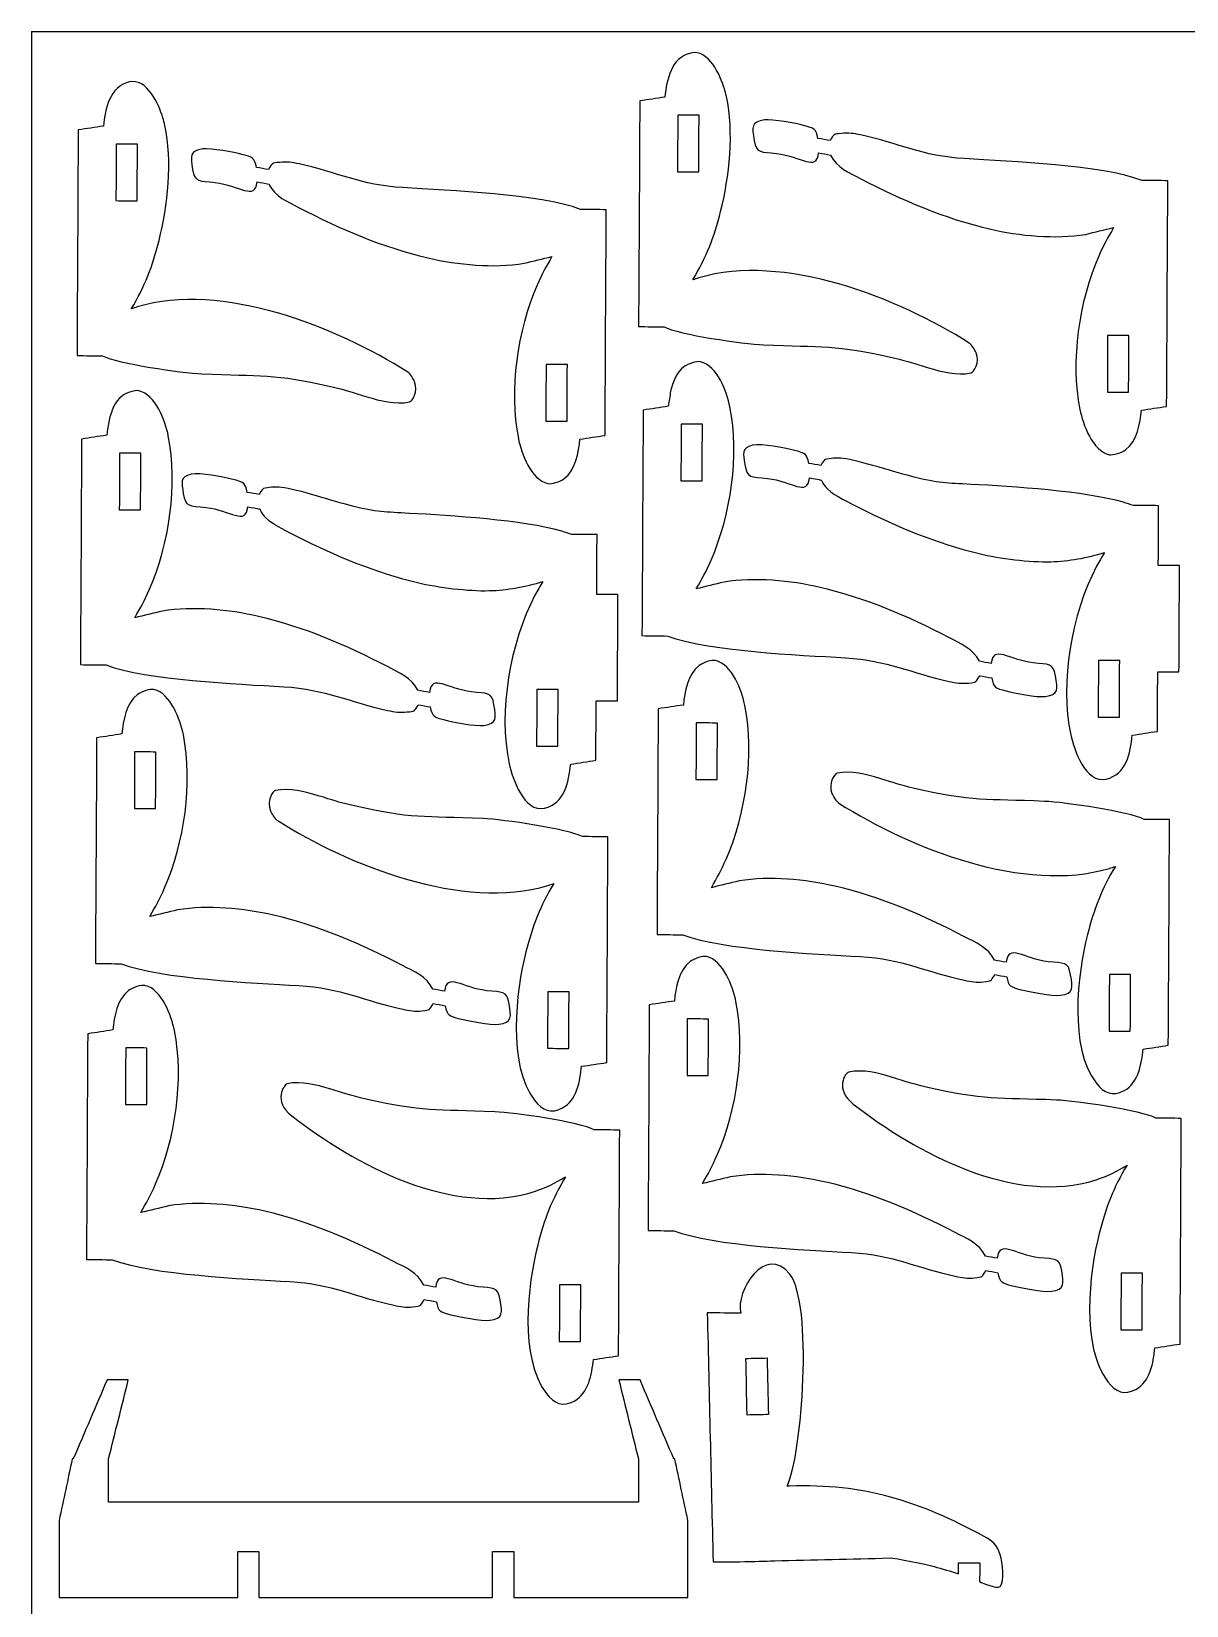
# Model space of a CAD drawing. Extents: x 55 to 635, y 52 to 433.
# Drawn here: x 55.1 to 193.8, y 244 to 433.1 of the extents above; entities that cross this region are included whole.
import ezdxf

# ---------------------------------------------------------------- set-up
doc = ezdxf.new("R2010")
doc.units = 0
doc.layers.get('0').update_dxf_attribs({"linetype": 'CONTINUOUS'})

msp = doc.modelspace()

# ---------------------------------------------------------------- linework, layer by layer
at = {"color": 175}
for q in [(635.090681, 433.060826), (55.090681, 53.060826), (635.090681, 433.060826)]:
    msp.add_line((55.090681, 433.060826), q, dxfattribs=at)
at = {"color": 3}
for points in [[(134.251781, 430.476026), (131.840481, 429.881426), (131.381681, 427.276926), (131.141981, 425.175426)], [(138.286781, 426.189526), (137.802381, 427.791026), (136.364381, 430.997026), (134.251781, 430.476026)], [(70.862381, 422.709626), (70.377981, 424.311126), (68.939981, 427.517226), (66.827381, 426.996126)], [(66.827381, 426.996126), (64.415981, 426.401526), (63.957281, 423.797026), (63.717581, 421.695526)], [(138.528881, 425.243926), (138.448181, 425.559126), (138.367481, 425.874326), (138.286781, 426.189526)], [(128.126181, 424.720526), (128.077981, 415.686926), (128.029681, 406.653526), (127.981381, 397.619926)], [(131.141981, 425.175426), (130.136681, 425.023726), (129.131481, 424.872126), (128.126181, 424.720526)], [(137.832181, 411.426526), (138.881181, 415.576426), (139.466781, 421.037426), (138.528881, 425.243926)], [(63.717581, 421.695526), (62.712281, 421.543926), (61.707081, 421.392226), (60.701781, 421.240626)], [(70.407781, 407.946726), (71.456781, 412.096626), (72.042381, 417.557626), (71.104481, 421.764126)], [(71.104481, 421.764126), (71.023781, 422.079326), (70.943081, 422.394426), (70.862381, 422.709626)], [(143.098581, 422.437926), (141.453081, 422.212126), (141.605281, 421.572326), (141.866681, 419.978626)], [(147.786281, 421.771926), (146.887881, 422.002326), (144.078981, 422.572426), (143.098581, 422.437926)], [(149.521281, 420.215426), (149.296781, 421.383426), (149.119881, 421.430026), (147.786281, 421.771926)], [(60.701781, 421.240626), (60.653581, 412.207126), (60.605281, 403.173626), (60.556981, 394.140126)], [(141.866681, 419.978626), (142.132981, 418.355226), (142.684681, 418.631726), (144.559281, 418.406526)], [(150.968181, 419.952526), (150.485881, 420.040226), (150.003581, 420.127826), (149.521281, 420.215426)], [(152.327881, 420.823126), (151.291481, 420.710226), (151.522081, 420.803126), (150.968181, 419.952526)], [(154.637081, 420.635326), (153.850781, 420.804926), (153.145981, 420.912426), (152.327881, 420.823126)], [(167.107681, 417.790226), (162.007781, 418.091126), (159.236781, 419.643226), (154.637081, 420.635326)], [(75.674181, 418.958026), (74.028681, 418.732326), (74.180881, 418.092426), (74.442281, 416.498726)], [(80.361881, 418.292126), (79.463481, 418.522426), (76.654581, 419.092526), (75.674181, 418.958026)], [(82.096881, 416.735626), (81.872381, 417.903526), (81.695481, 417.950226), (80.361881, 418.292126)], [(144.559281, 418.406526), (147.476381, 418.056126), (149.360681, 416.196826), (149.601081, 418.475026)], [(149.601081, 418.475026), (150.070981, 418.389626), (150.540881, 418.304126), (151.010881, 418.218626)], [(151.010881, 418.218626), (151.775481, 416.688726), (153.232081, 416.120126), (154.671081, 415.368626)], [(188.436181, 415.178026), (183.583281, 417.001626), (172.709081, 417.459726), (167.107681, 417.790226)], [(74.442281, 416.498726), (74.708581, 414.875426), (75.260281, 415.151826), (77.134881, 414.926726)], [(83.543781, 416.472726), (83.061481, 416.560326), (82.579181, 416.647926), (82.096881, 416.735626)], [(84.903381, 417.343326), (83.867081, 417.230326), (84.097681, 417.323226), (83.543781, 416.472726)], [(87.212581, 417.155526), (86.426381, 417.325126), (85.721581, 417.432626), (84.903381, 417.343326)], [(99.683281, 414.310326), (94.583381, 414.611226), (91.812381, 416.163426), (87.212581, 417.155526)], [(77.134881, 414.926726), (80.051981, 414.576226), (81.936281, 412.716926), (82.176681, 414.995126)], [(82.176681, 414.995126), (82.646581, 414.909726), (83.116481, 414.824226), (83.586481, 414.738826)], [(83.586481, 414.738826), (84.350981, 413.208826), (85.807681, 412.640226), (87.246681, 411.888726)], [(121.011781, 411.698126), (116.158881, 413.521726), (105.284681, 413.979826), (99.683281, 414.310326)], [(154.671081, 415.368626), (159.582581, 412.803826), (164.715881, 410.605026), (170.129281, 409.346726)], [(191.523681, 415.134326), (190.494581, 415.148926), (189.465381, 415.163526), (188.436181, 415.178026)], [(191.381181, 388.053726), (191.428681, 397.080626), (191.476281, 406.107526), (191.523681, 415.134326)], [(87.246681, 411.888726), (92.158181, 409.324026), (97.291481, 407.125226), (102.704881, 405.866826)], [(124.099281, 411.654526), (123.070081, 411.669026), (122.040981, 411.683626), (121.011781, 411.698126)], [(123.956781, 384.573926), (124.004281, 393.600826), (124.051881, 402.627626), (124.099281, 411.654526)], [(134.488581, 403.233626), (136.104881, 405.884026), (137.070481, 408.412826), (137.832181, 411.426526)], [(170.129281, 409.346726), (173.719681, 408.512226), (178.003281, 408.098726), (181.661481, 408.698426)], [(181.661481, 408.698426), (182.774481, 408.970826), (183.887481, 409.243126), (185.000481, 409.515526)], [(185.000481, 409.515526), (184.276181, 408.213626), (183.859481, 407.544026), (183.221581, 406.072526)], [(67.064181, 399.753826), (68.680481, 402.404226), (69.646081, 404.933026), (70.407781, 407.946726)], [(167.685481, 395.629826), (159.111881, 401.085726), (145.371381, 406.515126), (135.208181, 403.465826)], [(102.704881, 405.866826), (106.295281, 405.032326), (110.578881, 404.618826), (114.237081, 405.218626)], [(114.237081, 405.218626), (115.350081, 405.490926), (116.463081, 405.763226), (117.576081, 406.035626)], [(117.576081, 406.035626), (116.851781, 404.733726), (116.435081, 404.064126), (115.797181, 402.592626)], [(183.221581, 406.072526), (180.864981, 400.635826), (179.790081, 393.525326), (180.970281, 387.648426)], [(100.261081, 392.150026), (91.687481, 397.605826), (77.946981, 403.035326), (67.783781, 399.985926)], [(135.208181, 403.465826), (134.968381, 403.388426), (134.728481, 403.311026), (134.488581, 403.233626)], [(115.797181, 402.592626), (113.440581, 397.155926), (112.365681, 390.045426), (113.545881, 384.168526)], [(67.783781, 399.985926), (67.543881, 399.908626), (67.304081, 399.831126), (67.064181, 399.753826)], [(127.981381, 397.619926), (128.999381, 397.607526), (130.017381, 397.595226), (131.035281, 397.582826)], [(131.035281, 397.582826), (132.758081, 396.678826), (140.583081, 395.519626), (142.976281, 395.420326)], [(142.976281, 395.420326), (150.036681, 395.127226), (151.585181, 395.488726), (158.604681, 393.863026)], [(168.512181, 394.472226), (168.379481, 394.800526), (167.989881, 395.436126), (167.685481, 395.629826)], [(60.556981, 394.140126), (61.574981, 394.127726), (62.592981, 394.115326), (63.610881, 394.102926)], [(63.610881, 394.102926), (65.333681, 393.199026), (73.158681, 392.039726), (75.551881, 391.940426)], [(135.410081, 393.399426), (134.962681, 393.504326), (133.899981, 393.142526), (133.432981, 392.795226)], [(138.941981, 387.988826), (138.585381, 389.763426), (137.445781, 392.922626), (135.410081, 393.399426)], [(158.604681, 393.863026), (160.562981, 393.409526), (160.910781, 393.231726), (162.774981, 392.672726)], [(167.900381, 392.056126), (168.248181, 392.126426), (168.982881, 393.307726), (168.512181, 394.472226)], [(75.551881, 391.940426), (82.612181, 391.647326), (84.160781, 392.008826), (91.180281, 390.383226)], [(101.087781, 390.992326), (100.955081, 391.320726), (100.565381, 391.956326), (100.261081, 392.150026)], [(133.432981, 392.795226), (132.478081, 392.085326), (132.109281, 390.926026), (131.826781, 389.850526)], [(162.774981, 392.672726), (164.427081, 392.177326), (166.169781, 391.706526), (167.900381, 392.056126)], [(67.985681, 389.919626), (67.538281, 390.024426), (66.475581, 389.662626), (66.008581, 389.315426)], [(71.517581, 384.508926), (71.160981, 386.283526), (70.021381, 389.442726), (67.985681, 389.919626)], [(91.180281, 390.383226), (93.138581, 389.929726), (93.486381, 389.751826), (95.350581, 389.192826)], [(100.475981, 388.576226), (100.823781, 388.646526), (101.558481, 389.827826), (101.087781, 390.992326)], [(131.826781, 389.850526), (131.734281, 389.253026), (131.641781, 388.655626), (131.549181, 388.058126)], [(66.008581, 389.315426), (65.053681, 388.605426), (64.684881, 387.446226), (64.402381, 386.370626)], [(95.350581, 389.192826), (97.002681, 388.697526), (98.745381, 388.226626), (100.475981, 388.576226)], [(128.531081, 387.583226), (128.483581, 378.556426), (128.436081, 369.529526), (128.388581, 360.502726)], [(131.549181, 388.058126), (130.543181, 387.899826), (129.537081, 387.741626), (128.531081, 387.583226)], [(136.690681, 369.564626), (139.046781, 375.000226), (140.122581, 382.113026), (138.941981, 387.988826)], [(180.970281, 387.648426), (181.326481, 385.874826), (182.466981, 382.713526), (184.502181, 382.237626)], [(186.479281, 382.841926), (187.824981, 383.842426), (188.204281, 386.019526), (188.363081, 387.579026)], [(188.363081, 387.579026), (189.361581, 387.729526), (190.359981, 387.880226), (191.358481, 388.030726)], [(191.358481, 388.030726), (191.366081, 388.038426), (191.373681, 388.046026), (191.381181, 388.053726)], [(64.402381, 386.370626), (64.309881, 385.773226), (64.217381, 385.175726), (64.124781, 384.578326)], [(61.106681, 384.103426), (61.059181, 375.076526), (61.011581, 366.049726), (60.964181, 357.022826)], [(64.124781, 384.578326), (63.118781, 384.419926), (62.112681, 384.261726), (61.106681, 384.103426)], [(69.266281, 366.084726), (71.622381, 371.520426), (72.698181, 378.633126), (71.517581, 384.508926)], [(113.545881, 384.168526), (113.902081, 382.394926), (115.042581, 379.233726), (117.077781, 378.757726)], [(119.054881, 379.362026), (120.400581, 380.362626), (120.779881, 382.539626), (120.938681, 384.099126)], [(120.938681, 384.099126), (121.937181, 384.249726), (122.935581, 384.400326), (123.934081, 384.550926)], [(123.934081, 384.550926), (123.941681, 384.558626), (123.949281, 384.566226), (123.956781, 384.573926)], [(141.667881, 383.363026), (140.318681, 383.082926), (140.544681, 382.329026), (140.742681, 381.071926)], [(146.521381, 382.788826), (145.499381, 383.040526), (142.825981, 383.603626), (141.667881, 383.363026)], [(148.422281, 381.191426), (148.111381, 382.302926), (148.264281, 382.359526), (146.521381, 382.788826)], [(152.543881, 381.789126), (151.764381, 381.876026), (151.351481, 381.818826), (150.574081, 381.709326)], [(184.502181, 382.237626), (184.949881, 382.132926), (186.012281, 382.494726), (186.479281, 382.841926)], [(79.096981, 379.308926), (78.074981, 379.560726), (75.401581, 380.123726), (74.243481, 379.883226)], [(140.742681, 381.071926), (141.010481, 379.371026), (141.427181, 379.610926), (143.470081, 379.382226)], [(149.868481, 380.944826), (149.386381, 381.026926), (148.904381, 381.109126), (148.422281, 381.191426)], [(150.574081, 381.709326), (150.212481, 381.658426), (150.193981, 381.483326), (149.868481, 380.944826)], [(161.052281, 379.533426), (159.152681, 380.016326), (154.306381, 381.592626), (152.543881, 381.789126)], [(74.243481, 379.883226), (72.894181, 379.603126), (73.120281, 378.849126), (73.318281, 377.592126)], [(80.997881, 377.711626), (80.686981, 378.823126), (80.839881, 378.879726), (79.096981, 379.308926)], [(83.149681, 378.229426), (82.788081, 378.178526), (82.769581, 378.003426), (82.444081, 377.464926)], [(85.119381, 378.309326), (84.339981, 378.396126), (83.927081, 378.338926), (83.149681, 378.229426)], [(93.627881, 376.053526), (91.728181, 376.536526), (86.881981, 378.112726), (85.119381, 378.309326)], [(117.077781, 378.757726), (117.525481, 378.653126), (118.587881, 379.014826), (119.054881, 379.362026)], [(143.470081, 379.382226), (146.409981, 379.052826), (148.238381, 377.162626), (148.493881, 379.441926)], [(148.493881, 379.441926), (150.801881, 379.039826), (149.353981, 379.435326), (150.662981, 378.120426)], [(150.662981, 378.120426), (151.438681, 377.341226), (153.465781, 376.391526), (154.424681, 375.900326)], [(167.900581, 378.668426), (165.115181, 378.817426), (163.819181, 378.830026), (161.052281, 379.533426)], [(186.193781, 376.529226), (181.628781, 377.847926), (172.792781, 378.406726), (167.900581, 378.668426)], [(73.318281, 377.592126), (73.586081, 375.891226), (74.002781, 376.131126), (76.045681, 375.902326)], [(82.444081, 377.464926), (81.961981, 377.547026), (81.479981, 377.629326), (80.997881, 377.711626)], [(187.403581, 376.127526), (187.000281, 376.261526), (186.596981, 376.395326), (186.193781, 376.529226)], [(76.045681, 375.902326), (78.985581, 375.573026), (80.813981, 373.682826), (81.069481, 375.962126)], [(81.069481, 375.962126), (83.377481, 375.559926), (81.929581, 375.955426), (83.238581, 374.640626)], [(83.238581, 374.640626), (84.014281, 373.861326), (86.041381, 372.911626), (87.000281, 372.420526)], [(100.476181, 375.188526), (97.690781, 375.337526), (96.394781, 375.350126), (93.627881, 376.053526)], [(118.769381, 373.049426), (114.204381, 374.368126), (105.368381, 374.926826), (100.476181, 375.188526)], [(154.424681, 375.900326), (159.128181, 373.491126), (163.710781, 371.617426), (168.863381, 370.362726)], [(190.417481, 376.111626), (189.412881, 376.117026), (188.408181, 376.122226), (187.403581, 376.127526)], [(190.379781, 368.948026), (190.392381, 371.335926), (190.404881, 373.723726), (190.417481, 376.111626)], [(87.000281, 372.420526), (91.703781, 370.011326), (96.286381, 368.137526), (101.438981, 366.882926)], [(119.979181, 372.647726), (119.575881, 372.781626), (119.172581, 372.915426), (118.769381, 373.049426)], [(122.993081, 372.631826), (121.988481, 372.637126), (120.983781, 372.642326), (119.979181, 372.647726)], [(122.955381, 365.468126), (122.967981, 367.856026), (122.980481, 370.243926), (122.993081, 372.631826)], [(134.911781, 366.121626), (135.636081, 367.423526), (136.052781, 368.093226), (136.690681, 369.564626)], [(168.863381, 370.362726), (171.333181, 369.761326), (174.945381, 369.316326), (177.481081, 369.387226)], [(177.481081, 369.387226), (179.617481, 369.446826), (181.868681, 369.830726), (183.901281, 370.495126)], [(182.962181, 368.834126), (179.994181, 363.129126), (178.521281, 354.914926), (179.869281, 348.600726)], [(183.901281, 370.495126), (183.588281, 369.941526), (183.275181, 369.387826), (182.962181, 368.834126)], [(190.398781, 368.936226), (190.392481, 368.940126), (190.386181, 368.944026), (190.379781, 368.948026)], [(192.926181, 368.922926), (192.083681, 368.927326), (191.241281, 368.931726), (190.398781, 368.936226)], [(192.862481, 356.173126), (192.883781, 360.423126), (192.904881, 364.672926), (192.926181, 368.922926)], [(101.438981, 366.882926), (103.908781, 366.281526), (107.520981, 365.836526), (110.056681, 365.907326)], [(110.056681, 365.907326), (112.193081, 365.967026), (114.444281, 366.350926), (116.476881, 367.015326)], [(116.476881, 367.015326), (116.163881, 366.461626), (115.850781, 365.907926), (115.537781, 365.354226)], [(138.250781, 366.938626), (137.137781, 366.666226), (136.024781, 366.393926), (134.911781, 366.121626)], [(149.782981, 366.290326), (146.192381, 367.124926), (141.909281, 367.538526), (138.250781, 366.938626)], [(67.487381, 362.641726), (68.211681, 363.943626), (68.628381, 364.613426), (69.266281, 366.084726)], [(115.537781, 365.354226), (112.569781, 359.649226), (111.096881, 351.435026), (112.444881, 345.120826)], [(122.974381, 365.456326), (122.968081, 365.460326), (122.961781, 365.464226), (122.955381, 365.468126)], [(125.501781, 365.443026), (124.659281, 365.447426), (123.816881, 365.451926), (122.974381, 365.456326)], [(125.438081, 352.693226), (125.459281, 356.943226), (125.480481, 361.193126), (125.501781, 365.443026)], [(165.241181, 360.268426), (160.329581, 362.833026), (155.196481, 365.032026), (149.782981, 366.290326)], [(70.826381, 363.458726), (69.713381, 363.186426), (68.600381, 362.914126), (67.487381, 362.641726)], [(82.358581, 362.810526), (78.767981, 363.645126), (74.484781, 364.058626), (70.826381, 363.458726)], [(97.816781, 356.788626), (92.905081, 359.353226), (87.772081, 361.552126), (82.358581, 362.810526)], [(128.388581, 360.502726), (129.417781, 360.488226), (130.446881, 360.473626), (131.476081, 360.459026)], [(131.476081, 360.459026), (136.331081, 358.635326), (147.201681, 358.177526), (152.804581, 357.846926)], [(168.901381, 357.418426), (168.138981, 358.947526), (166.678281, 359.518026), (165.241181, 360.268426)], [(175.352981, 357.230526), (172.435981, 357.581126), (170.551281, 359.440226), (170.311181, 357.162126)], [(137.215281, 357.514226), (136.767581, 357.618926), (135.705281, 357.257226), (135.238181, 356.909926)], [(140.747181, 352.103426), (140.390781, 353.877426), (139.250581, 357.038326), (137.215281, 357.514226)], [(152.804581, 357.846926), (157.903781, 357.546026), (160.674081, 355.994626), (165.275281, 355.001826)], [(170.311181, 357.162126), (169.841281, 357.247526), (169.371381, 357.333026), (168.901381, 357.418426)], [(178.045581, 355.658526), (177.779181, 357.282126), (177.227581, 357.005226), (175.352981, 357.230526)], [(60.964181, 357.022826), (61.993381, 357.008326), (63.022481, 356.993726), (64.051681, 356.979226)], [(64.051681, 356.979226), (68.906681, 355.155526), (79.777281, 354.697626), (85.380181, 354.367026)], [(101.476981, 353.938526), (100.714581, 355.467626), (99.253881, 356.038226), (97.816781, 356.788626)], [(107.928581, 353.750626), (105.011581, 354.101326), (103.126881, 355.960326), (102.886781, 353.682226)], [(135.238181, 356.909926), (133.892481, 355.909426), (133.513181, 353.732326), (133.354381, 352.172826)], [(167.584481, 354.813926), (168.620881, 354.926926), (168.390181, 354.834026), (168.944081, 355.684626)], [(168.944081, 355.684626), (169.426381, 355.597026), (169.908681, 355.509226), (170.390981, 355.421626)], [(170.390981, 355.421626), (170.615481, 354.253926), (170.792281, 354.207126), (172.125981, 353.865126)], [(176.813681, 353.199226), (178.459181, 353.424926), (178.306981, 354.064926), (178.045581, 355.658526)], [(190.274581, 349.011326), (190.287181, 351.397026), (190.299881, 353.782726), (190.312481, 356.168526)], [(190.312481, 356.168526), (191.162481, 356.170126), (192.012481, 356.171626), (192.862481, 356.173126)], [(69.790881, 354.034426), (69.343181, 354.139026), (68.280781, 353.777326), (67.813781, 353.430026)], [(73.322781, 348.623626), (72.966381, 350.397526), (71.826181, 353.558426), (69.790881, 354.034426)], [(85.380181, 354.367026), (90.479381, 354.066126), (93.249681, 352.514726), (97.850881, 351.521926)], [(102.886781, 353.682226), (102.416881, 353.767626), (101.946981, 353.853126), (101.476981, 353.938526)], [(110.621181, 352.178626), (110.354781, 353.802326), (109.803181, 353.525426), (107.928581, 353.750626)], [(165.275281, 355.001826), (166.061381, 354.832226), (166.766481, 354.724726), (167.584481, 354.813926)], [(172.125981, 353.865126), (173.023981, 353.634826), (175.833681, 353.064726), (176.813681, 353.199226)], [(67.813781, 353.430026), (66.468081, 352.429526), (66.088781, 350.252526), (65.929981, 348.693026)], [(100.160081, 351.334026), (101.196481, 351.447026), (100.965781, 351.354226), (101.519681, 352.204726)], [(101.519681, 352.204726), (102.001981, 352.117126), (102.484281, 352.029426), (102.966581, 351.941726)], [(102.966581, 351.941726), (103.191081, 350.774026), (103.367881, 350.727226), (104.701581, 350.385226)], [(109.389281, 349.719326), (111.034781, 349.945026), (110.882581, 350.585126), (110.621181, 352.178626)], [(122.850181, 345.531426), (122.862781, 347.917126), (122.875481, 350.302926), (122.888081, 352.688626)], [(122.888081, 352.688626), (123.738081, 352.690226), (124.588081, 352.691726), (125.438081, 352.693226)], [(130.336281, 351.698026), (130.288781, 342.671226), (130.241281, 333.644326), (130.193781, 324.617526)], [(130.358981, 351.721026), (130.351381, 351.713326), (130.343781, 351.705726), (130.336281, 351.698026)], [(133.354381, 352.172826), (132.355881, 352.022226), (131.357481, 351.871626), (130.358981, 351.721026)], [(138.495881, 333.679326), (140.851981, 339.114826), (141.927881, 346.227826), (140.747181, 352.103426)], [(97.850881, 351.521926), (98.636981, 351.352326), (99.342081, 351.244826), (100.160081, 351.334026)], [(104.701581, 350.385226), (105.599581, 350.155026), (108.409181, 349.584926), (109.389281, 349.719326)], [(62.911881, 348.218126), (62.864381, 339.191326), (62.816881, 330.164526), (62.769381, 321.137626)], [(62.934581, 348.241126), (62.926981, 348.233426), (62.919381, 348.225826), (62.911881, 348.218126)], [(65.929981, 348.693026), (64.931481, 348.542326), (63.933081, 348.391826), (62.934581, 348.241126)], [(71.071481, 330.199426), (73.427581, 335.635026), (74.503481, 342.747926), (73.322781, 348.623626)], [(179.869281, 348.600726), (180.252081, 346.807626), (181.658581, 342.713426), (184.121381, 343.272626)], [(184.121381, 343.272626), (186.532781, 343.820226), (187.026081, 346.403626), (187.256081, 348.549026)], [(187.256081, 348.549026), (188.262281, 348.703126), (189.268381, 348.857226), (190.274581, 349.011326)], [(112.444881, 345.120826), (112.827681, 343.327826), (114.234181, 339.233526), (116.696981, 339.792826)], [(116.696981, 339.792826), (119.108381, 340.340326), (119.601681, 342.923726), (119.831681, 345.069126)], [(119.831681, 345.069126), (120.837881, 345.223226), (121.843981, 345.377426), (122.850181, 345.531426)], [(156.935281, 343.351226), (155.283181, 343.846626), (153.540481, 344.317426), (151.809881, 343.967826)], [(89.510881, 341.282526), (87.858781, 341.777826), (86.116081, 342.248726), (84.385481, 341.899126)], [(151.809881, 343.967826), (151.462381, 343.897626), (150.727381, 342.716426), (151.198081, 341.551726)], [(161.105681, 342.160926), (159.147181, 342.614526), (158.799681, 342.792226), (156.935281, 343.351226)], [(176.733981, 340.603726), (169.673181, 340.896826), (168.125881, 340.535026), (161.105681, 342.160926)], [(84.385481, 341.899126), (84.037981, 341.828926), (83.302981, 340.647726), (83.773681, 339.483026)], [(93.681281, 340.092126), (91.722781, 340.545726), (91.375281, 340.723426), (89.510881, 341.282526)], [(151.198081, 341.551726), (151.330781, 341.223626), (151.720581, 340.587626), (152.024881, 340.394126)], [(152.024881, 340.394126), (160.602381, 334.938526), (174.336181, 329.508026), (184.502181, 332.558126)], [(188.674981, 338.441126), (186.947781, 339.346126), (179.127281, 340.504326), (176.733981, 340.603726)], [(83.773681, 339.483026), (83.906281, 339.154826), (84.296181, 338.518926), (84.600481, 338.325326)], [(109.309581, 338.534926), (102.248781, 338.828126), (100.701481, 338.466326), (93.681281, 340.092126)], [(121.250581, 336.372326), (119.523381, 337.277326), (111.702881, 338.435526), (109.309581, 338.534926)], [(191.728981, 338.403926), (190.710881, 338.416326), (189.692981, 338.428726), (188.674981, 338.441126)], [(191.584181, 311.303526), (191.632381, 320.336926), (191.680681, 329.370526), (191.728981, 338.403926)], [(84.600481, 338.325326), (93.177981, 332.869726), (106.911781, 327.439226), (117.077781, 330.489426)], [(124.304581, 336.335126), (123.286481, 336.347626), (122.268581, 336.359926), (121.250581, 336.372326)], [(124.159781, 309.234726), (124.207981, 318.268126), (124.256281, 327.301726), (124.304581, 336.335126)], [(136.716981, 330.236326), (137.441281, 331.538226), (137.857981, 332.207826), (138.495881, 333.679326)], [(185.221781, 332.790326), (183.605581, 330.140526), (182.639681, 327.610426), (181.878081, 324.597426)], [(184.502181, 332.558126), (184.742081, 332.635526), (184.981881, 332.712926), (185.221781, 332.790326)], [(140.055981, 331.053426), (138.942981, 330.781026), (137.829981, 330.508726), (136.716981, 330.236326)], [(151.588181, 330.405026), (147.995481, 331.239426), (143.716281, 331.653526), (140.055981, 331.053426)], [(69.292581, 326.756526), (70.016881, 328.058426), (70.433581, 328.728026), (71.071481, 330.199426)], [(117.797381, 330.721526), (116.181181, 328.071726), (115.215281, 325.541726), (114.453681, 322.528626)], [(117.077781, 330.489426), (117.317581, 330.566726), (117.557481, 330.644226), (117.797381, 330.721526)], [(167.046381, 324.383226), (162.135181, 326.947826), (157.001681, 329.147726), (151.588181, 330.405026)], [(72.631581, 327.573526), (71.518581, 327.301126), (70.405581, 327.028826), (69.292581, 326.756526)], [(84.163781, 326.925226), (80.571081, 327.759626), (76.291881, 328.173726), (72.631581, 327.573526)], [(99.621981, 320.903326), (94.710781, 323.467926), (89.577281, 325.667926), (84.163781, 326.925226)], [(130.193781, 324.617526), (131.222981, 324.603026), (132.252181, 324.588326), (133.281281, 324.573826)], [(133.281281, 324.573826), (138.143181, 322.749726), (149.002081, 322.292626), (154.609781, 321.961726)], [(170.706681, 321.533226), (169.942081, 323.063126), (168.485381, 323.631726), (167.046381, 324.383226)], [(177.158181, 321.345326), (174.241081, 321.695626), (172.356781, 323.555026), (172.116381, 321.276826)], [(181.878081, 324.597426), (180.677981, 319.849726), (179.624081, 311.022126), (182.917581, 306.781126)], [(114.453681, 322.528626), (113.253581, 317.780926), (112.199681, 308.953326), (115.493181, 304.712426)], [(134.166281, 321.362126), (132.823981, 320.363926), (132.438081, 318.182126), (132.282581, 316.625026)], [(136.143381, 321.966426), (135.696181, 322.071126), (134.633381, 321.709426), (134.166281, 321.362126)], [(139.675281, 316.555626), (139.319681, 318.329026), (138.178581, 321.490226), (136.143381, 321.966426)], [(154.609781, 321.961726), (159.709681, 321.660726), (162.480681, 320.108626), (167.080481, 319.116526)], [(172.116381, 321.276826), (171.646481, 321.362326), (171.176581, 321.447826), (170.706681, 321.533226)], [(179.850781, 319.773226), (179.584481, 321.396626), (179.032981, 321.120126), (177.158181, 321.345326)], [(62.769381, 321.137626), (63.798581, 321.123126), (64.827681, 321.108526), (65.856881, 321.094026)], [(65.856881, 321.094026), (70.718781, 319.269926), (81.577681, 318.812726), (87.185381, 318.481826)], [(103.282181, 318.053326), (102.517681, 319.583326), (101.060981, 320.151926), (99.621981, 320.903326)], [(109.733781, 317.865426), (106.816681, 318.215826), (104.932381, 320.075126), (104.691981, 317.797026)], [(169.389681, 318.928726), (170.426181, 319.041726), (170.195281, 318.948526), (170.749281, 319.799326)], [(170.749281, 319.799326), (171.231581, 319.711726), (171.713881, 319.624026), (172.196181, 319.536426)], [(172.196181, 319.536426), (172.420581, 318.368226), (172.598181, 318.321726), (173.931181, 317.979926)], [(178.618881, 317.313926), (180.264381, 317.539726), (180.112181, 318.179526), (179.850781, 319.773226)], [(66.741881, 317.882226), (65.399581, 316.884126), (65.013681, 314.702326), (64.858181, 313.145126)], [(68.718981, 318.486526), (68.271781, 318.591226), (67.208981, 318.229626), (66.741881, 317.882226)], [(72.250881, 313.075826), (71.895281, 314.849126), (70.754181, 318.010426), (68.718981, 318.486526)], [(87.185381, 318.481826), (92.285281, 318.180926), (95.056281, 316.628726), (99.656081, 315.636626)], [(104.691981, 317.797026), (104.222081, 317.882426), (103.752181, 317.967926), (103.282181, 318.053326)], [(112.426381, 316.293426), (112.160081, 317.916726), (111.608581, 317.640226), (109.733781, 317.865426)], [(167.080481, 319.116526), (167.866881, 318.946926), (168.571281, 318.839426), (169.389681, 318.928726)], [(173.931181, 317.979926), (174.829581, 317.749526), (177.638481, 317.179426), (178.618881, 317.313926)], [(101.965281, 315.448826), (103.001781, 315.561926), (102.770881, 315.468626), (103.324881, 316.319426)], [(103.324881, 316.319426), (103.807181, 316.231826), (104.289481, 316.144226), (104.771781, 316.056526)], [(104.771781, 316.056526), (104.996181, 314.888326), (105.173781, 314.841826), (106.506781, 314.500026)], [(111.194481, 313.834126), (112.839981, 314.059826), (112.687781, 314.699626), (112.426381, 316.293426)], [(129.264481, 316.150226), (129.216981, 307.123326), (129.169381, 298.096426), (129.121981, 289.069726)], [(129.287181, 316.173226), (129.279581, 316.165526), (129.271981, 316.157926), (129.264481, 316.150226)], [(132.282581, 316.625026), (131.284081, 316.474426), (130.285681, 316.323826), (129.287181, 316.173226)], [(137.423981, 298.131426), (139.781881, 303.571326), (140.854481, 310.674726), (139.675281, 316.555626)], [(99.656081, 315.636626), (100.442481, 315.467026), (101.146881, 315.359526), (101.965281, 315.448826)], [(106.506781, 314.500026), (107.405181, 314.269726), (110.214081, 313.699626), (111.194481, 313.834126)], [(61.840081, 312.670326), (61.792581, 303.643426), (61.744981, 294.616626), (61.697581, 285.589826)], [(61.862681, 312.693326), (61.855181, 312.685626), (61.847581, 312.678026), (61.840081, 312.670326)], [(64.858181, 313.145126), (63.859681, 312.994526), (62.861281, 312.844026), (61.862681, 312.693326)], [(69.999581, 294.651526), (72.357481, 300.091526), (73.430081, 307.194926), (72.250881, 313.075826)], [(186.271081, 305.860226), (188.024881, 306.804226), (188.368081, 309.092726), (188.568381, 310.848626)], [(188.568381, 310.848626), (189.573681, 311.000226), (190.578881, 311.151826), (191.584181, 311.303526)], [(118.846681, 303.791426), (120.600481, 304.735426), (120.943681, 307.023926), (121.143981, 308.779826)], [(121.143981, 308.779826), (122.149281, 308.931426), (123.154481, 309.083126), (124.159781, 309.234726)], [(158.347181, 307.477126), (156.694981, 307.972626), (154.952581, 308.443126), (153.221781, 308.093726)], [(85.797381, 306.687826), (85.352981, 306.598026), (84.078681, 304.599126), (86.331981, 302.843326)], [(90.922781, 306.071226), (89.270581, 306.566626), (87.528181, 307.037226), (85.797381, 306.687826)], [(153.221781, 308.093726), (152.777381, 308.004026), (151.503081, 306.005126), (153.756381, 304.249326)], [(162.517581, 306.286826), (160.559081, 306.740426), (160.211581, 306.918126), (158.347181, 307.477126)], [(178.145881, 304.729626), (171.086181, 305.022426), (169.536181, 304.661326), (162.517581, 306.286826)], [(182.917581, 306.781126), (183.868581, 305.556526), (184.871881, 305.107126), (186.271081, 305.860226)], [(95.093181, 304.880826), (93.134681, 305.334426), (92.787181, 305.512126), (90.922781, 306.071226)], [(110.721481, 303.323626), (103.661781, 303.616526), (102.111681, 303.255426), (95.093181, 304.880826)], [(115.493181, 304.712426), (116.444181, 303.487726), (117.447481, 303.038326), (118.846681, 303.791426)], [(190.086881, 302.567026), (188.359981, 303.471826), (180.538881, 304.630326), (178.145881, 304.729626)], [(86.331981, 302.843326), (93.852981, 296.983226), (105.669581, 290.576926), (115.488281, 293.750926)], [(122.662481, 301.161026), (120.935581, 302.065826), (113.114481, 303.224326), (110.721481, 303.323626)], [(153.756381, 304.249326), (161.277381, 298.389226), (173.093981, 291.982826), (182.912681, 295.156926)], [(193.140881, 302.529826), (192.122781, 302.542226), (191.104881, 302.554626), (190.086881, 302.567026)], [(192.996081, 275.429426), (193.044281, 284.462826), (193.092581, 293.496426), (193.140881, 302.529826)], [(125.716481, 301.123826), (124.698381, 301.136326), (123.680481, 301.148626), (122.662481, 301.161026)], [(125.571681, 274.023426), (125.619881, 283.056926), (125.668181, 292.090426), (125.716481, 301.123826)], [(135.645181, 294.688426), (136.368681, 295.988326), (136.787781, 296.663626), (137.423981, 298.131426)], [(182.912681, 295.156926), (184.350081, 295.621526), (185.355081, 296.141326), (186.633681, 296.916226)], [(186.633681, 296.916226), (185.017481, 294.266426), (184.051581, 291.736326), (183.289981, 288.723326)], [(115.488281, 293.750926), (116.925681, 294.215626), (117.930681, 294.735326), (119.209281, 295.510226)], [(119.209281, 295.510226), (117.593081, 292.860426), (116.627181, 290.330426), (115.865581, 287.317326)], [(138.984081, 295.505526), (137.871181, 295.233126), (136.758081, 294.960826), (135.645181, 294.688426)], [(150.516381, 294.857126), (146.923281, 295.691626), (142.644781, 296.105726), (138.984081, 295.505526)], [(68.220781, 291.208626), (68.944281, 292.508526), (69.363381, 293.183826), (69.999581, 294.651526)], [(165.974481, 288.835326), (161.063281, 291.399826), (155.929781, 293.599826), (150.516381, 294.857126)], [(71.559681, 292.025626), (70.446681, 291.753226), (69.333681, 291.481026), (68.220781, 291.208626)], [(83.091981, 291.377226), (79.498881, 292.211826), (75.220381, 292.625826), (71.559681, 292.025626)], [(98.550081, 285.355426), (93.638881, 287.920026), (88.505381, 290.120026), (83.091981, 291.377226)], [(129.121981, 289.069726), (130.151081, 289.055026), (131.180281, 289.040526), (132.209481, 289.025926)], [(132.209481, 289.025926), (137.075981, 287.201126), (147.926781, 286.745026), (153.537981, 286.413826)], [(146.133681, 283.837926), (143.229281, 287.476926), (139.553781, 281.829726), (140.247981, 279.119326)], [(169.634781, 285.985226), (168.868181, 287.516226), (167.415481, 288.082826), (165.974481, 288.835326)], [(176.086381, 285.797426), (173.169881, 286.147926), (171.280981, 288.006626), (171.044581, 285.728926)], [(183.289981, 288.723326), (182.089881, 283.975526), (181.035881, 275.148026), (184.329481, 270.907026)], [(61.697581, 285.589826), (62.726681, 285.575226), (63.755881, 285.560726), (64.785081, 285.546026)], [(64.785081, 285.546026), (69.651581, 283.721326), (80.502281, 283.265226), (86.113581, 282.933926)], [(115.865581, 287.317326), (114.665481, 282.569526), (113.611481, 273.742026), (116.905081, 269.501126)], [(153.537981, 286.413826), (158.638981, 286.112626), (161.408081, 284.560726), (166.008581, 283.568626)], [(171.044581, 285.728926), (170.574681, 285.814326), (170.104781, 285.899926), (169.634781, 285.985226)], [(178.778881, 284.225326), (178.512581, 285.849126), (177.960381, 285.572026), (176.086381, 285.797426)], [(102.210381, 282.505326), (101.443781, 284.036326), (99.991081, 284.602926), (98.550081, 285.355426)], [(108.661981, 282.317526), (105.745481, 282.668026), (103.856581, 284.526726), (103.620181, 282.249026)], [(145.811681, 258.348626), (147.670181, 262.209126), (148.930881, 280.333426), (146.133681, 283.837926)], [(166.008581, 283.568626), (166.795181, 283.398926), (167.499181, 283.291526), (168.317781, 283.380826)], [(168.317781, 283.380826), (169.354781, 283.493826), (169.123981, 283.401426), (169.677481, 284.251526)], [(169.677481, 284.251526), (170.159781, 284.163726), (170.642081, 284.076126), (171.124381, 283.988526)], [(171.124381, 283.988526), (171.348681, 282.820326), (171.526181, 282.773826), (172.859281, 282.432026)], [(177.547081, 281.765926), (179.192881, 281.991526), (179.040181, 282.632626), (178.778881, 284.225326)], [(86.113581, 282.933926), (91.214581, 282.632726), (93.983681, 281.080826), (98.584081, 280.088726)], [(103.620181, 282.249026), (103.150281, 282.334426), (102.680281, 282.420026), (102.210381, 282.505326)], [(111.354481, 280.745526), (111.088181, 282.369226), (110.535981, 282.092226), (108.661981, 282.317526)], [(172.859281, 282.432026), (173.751081, 282.203426), (176.573081, 281.632526), (177.547081, 281.765926)], [(98.584081, 280.088726), (99.370781, 279.919026), (100.074781, 279.811626), (100.893381, 279.900926)], [(100.893381, 279.900926), (101.930381, 280.014026), (101.699581, 279.921626), (102.253081, 280.771626)], [(102.253081, 280.771626), (102.735381, 280.683926), (103.217681, 280.596226), (103.699981, 280.508626)], [(103.699981, 280.508626), (103.924281, 279.340526), (104.101781, 279.293926), (105.434881, 278.952126)], [(110.122581, 278.286126), (111.768481, 278.511626), (111.615781, 279.152726), (111.354481, 280.745526)], [(105.434881, 278.952126), (106.326681, 278.723626), (109.148681, 278.152626), (110.122581, 278.286126)], [(140.247981, 279.119326), (138.908681, 279.142526), (137.569481, 279.165326), (136.230181, 279.188426)], [(136.230181, 279.188426), (136.230281, 279.181126), (136.230381, 279.173926), (136.230481, 279.166726)], [(136.230481, 279.166726), (136.461381, 269.201326), (136.692381, 259.235826), (136.923281, 249.270526)], [(187.682981, 269.986126), (189.436781, 270.930126), (189.779981, 273.218626), (189.980281, 274.974526)], [(189.980281, 274.974526), (190.985581, 275.126126), (191.990781, 275.277726), (192.996081, 275.429426)], [(120.258581, 268.580126), (122.012381, 269.524126), (122.355581, 271.812626), (122.555881, 273.568526)], [(122.555881, 273.568526), (123.561181, 273.720126), (124.566381, 273.871826), (125.571681, 274.023426)], [(64.157881, 271.115526), (62.806881, 267.956126), (61.455881, 264.796626), (60.104781, 261.637126)], [(66.707881, 271.115526), (65.857881, 271.115526), (65.007881, 271.115526), (64.157881, 271.115526)], [(64.354781, 261.637126), (65.139181, 264.796626), (65.923481, 267.956126), (66.707881, 271.115526)], [(128.153781, 271.115526), (127.303781, 271.115526), (126.453781, 271.115526), (125.603781, 271.115526)], [(125.603781, 271.115526), (126.388081, 267.956126), (127.172481, 264.796626), (127.956881, 261.637126)], [(132.206781, 261.637126), (130.855781, 264.796626), (129.504681, 267.956126), (128.153781, 271.115526)], [(184.329481, 270.907026), (185.280481, 269.682426), (186.283781, 269.233026), (187.682981, 269.986126)], [(116.905081, 269.501126), (117.856081, 268.276426), (118.859381, 267.827026), (120.258581, 268.580126)], [(59.990581, 261.637126), (59.460981, 259.175426), (58.931481, 256.713826), (58.401781, 254.252126)], [(60.104781, 261.637126), (60.066681, 261.637126), (60.028681, 261.637126), (59.990581, 261.637126)], [(64.354781, 256.443426), (64.354781, 258.174726), (64.354781, 259.905926), (64.354781, 261.637126)], [(127.956881, 261.637126), (127.956881, 259.905926), (127.956881, 258.174726), (127.956881, 256.443426)], [(132.316381, 261.637126), (132.279781, 261.637126), (132.243381, 261.637126), (132.206781, 261.637126)], [(133.909881, 254.252126), (133.378681, 256.713826), (132.847481, 259.175426), (132.316381, 261.637126)], [(146.084681, 258.358426), (145.993681, 258.355126), (145.902681, 258.352026), (145.811681, 258.348626)], [(169.482481, 252.307726), (161.667781, 256.553426), (155.088281, 258.689026), (146.084681, 258.358426)], [(127.956881, 256.443426), (106.756181, 256.443426), (85.555481, 256.443426), (64.354781, 256.443426)], [(58.401781, 254.252126), (58.401781, 251.164926), (58.401781, 248.077726), (58.401781, 244.990526)], [(133.909881, 244.990526), (133.909881, 248.077726), (133.909881, 251.164926), (133.909881, 254.252126)], [(171.402381, 250.108826), (170.966881, 251.410326), (170.473581, 251.769226), (169.482481, 252.307726)], [(79.849681, 244.990526), (79.849681, 246.824826), (79.849681, 248.659226), (79.849681, 250.493426)], [(79.849681, 250.493426), (80.699681, 250.493426), (81.549681, 250.493426), (82.399681, 250.493426)], [(82.399681, 250.493426), (82.399681, 248.659226), (82.399681, 246.824826), (82.399681, 244.990526)], [(110.449381, 244.990526), (110.449381, 246.824826), (110.449381, 248.659226), (110.449381, 250.493426)], [(110.449381, 250.493426), (111.299381, 250.493426), (112.149381, 250.493426), (112.999381, 250.493426)], [(112.999381, 250.493426), (112.999381, 248.659226), (112.999381, 246.824826), (112.999381, 244.990526)], [(144.312281, 249.395126), (148.913081, 249.507726), (153.513881, 249.620326), (158.114681, 249.732926)], [(158.114681, 249.732926), (158.809881, 249.748926), (162.555581, 248.951126), (163.468381, 248.717826)], [(171.379681, 246.305926), (171.993081, 246.866326), (171.696281, 249.230626), (171.402381, 250.108826)], [(136.923281, 249.270526), (138.060481, 249.201226), (143.516081, 249.376626), (144.312281, 249.395126)], [(163.468381, 248.717826), (164.444281, 248.427326), (165.420181, 248.136826), (166.396181, 247.846326)], [(166.396181, 247.846326), (166.396181, 248.286226), (166.396181, 248.726026), (166.396181, 249.165826)], [(166.396181, 249.165826), (167.246181, 249.165826), (168.096181, 249.165826), (168.946181, 249.165826)], [(168.946181, 249.165826), (168.939481, 248.408026), (168.932781, 247.650126), (168.926081, 246.892326)], [(168.926081, 246.892326), (169.304081, 246.741026), (171.011081, 245.969026), (171.379681, 246.305926)], [(58.401781, 244.990526), (65.551081, 244.990526), (72.700381, 244.990526), (79.849681, 244.990526)], [(82.399681, 244.990526), (91.749581, 244.990526), (101.099381, 244.990526), (110.449381, 244.990526)], [(112.999381, 244.990526), (119.969481, 244.990526), (126.939681, 244.990526), (133.909881, 244.990526)]]:
    msp.add_open_spline(points, degree=3, dxfattribs=at)
at = {"color": 7}
for points in [[(132.689881, 423.023426), (132.677981, 420.756826), (132.665981, 418.490226), (132.654081, 416.223626)], [(135.239881, 423.010026), (134.389881, 423.014526), (133.539881, 423.019026), (132.689881, 423.023426)], [(135.203981, 416.210126), (135.215981, 418.476726), (135.227881, 420.743426), (135.239881, 423.010026)], [(65.265481, 419.543626), (65.253481, 417.277026), (65.241581, 415.010326), (65.229681, 412.743726)], [(67.815481, 419.530126), (66.965481, 419.534626), (66.115381, 419.539126), (65.265481, 419.543626)], [(67.779581, 412.730226), (67.791581, 414.996826), (67.803481, 417.263526), (67.815481, 419.530126)], [(132.654081, 416.223626), (133.503981, 416.219126), (134.354081, 416.214626), (135.203981, 416.210126)], [(65.229681, 412.743726), (66.079581, 412.739226), (66.929681, 412.734726), (67.779581, 412.730226)], [(184.300981, 396.544226), (184.289081, 394.277626), (184.277181, 392.010926), (184.265181, 389.744326)], [(186.850981, 396.530826), (186.001081, 396.535326), (185.150981, 396.539726), (184.300981, 396.544226)], [(186.815181, 389.730926), (186.827081, 391.997526), (186.839081, 394.264226), (186.850981, 396.530826)], [(116.876581, 393.064326), (116.864681, 390.797726), (116.852781, 388.531026), (116.840781, 386.264426)], [(119.426581, 393.050926), (118.576581, 393.055426), (117.726581, 393.059826), (116.876581, 393.064326)], [(119.390781, 386.251126), (119.402681, 388.517726), (119.414681, 390.784326), (119.426581, 393.050926)], [(184.265181, 389.744326), (185.115181, 389.739726), (185.965181, 389.735426), (186.815181, 389.730926)], [(116.840781, 386.264426), (117.690781, 386.259926), (118.540781, 386.255526), (119.390781, 386.251126)], [(133.097081, 385.906126), (133.085181, 383.639526), (133.073181, 381.372926), (133.061281, 379.106326)], [(135.647081, 385.892726), (134.797081, 385.897226), (133.947081, 385.901626), (133.097081, 385.906126)], [(135.611281, 379.092926), (135.623181, 381.359526), (135.635081, 383.626126), (135.647081, 385.892726)], [(65.672681, 382.426226), (65.660781, 380.159626), (65.648781, 377.893126), (65.636881, 375.626526)], [(68.222681, 382.412926), (67.372681, 382.417426), (66.522681, 382.421826), (65.672681, 382.426226)], [(68.186881, 375.613026), (68.198781, 377.879626), (68.210681, 380.146326), (68.222681, 382.412926)], [(133.061281, 379.106326), (133.911281, 379.101826), (134.761281, 379.097326), (135.611281, 379.092926)], [(65.636881, 375.626526), (66.486881, 375.622026), (67.336881, 375.617526), (68.186881, 375.613026)], [(183.194781, 357.521526), (183.182881, 355.254926), (183.170981, 352.988326), (183.159081, 350.721626)], [(185.744781, 357.508126), (184.894781, 357.512526), (184.044781, 357.517026), (183.194781, 357.521526)], [(185.708981, 350.708226), (185.720881, 352.974726), (185.732881, 355.241526), (185.744781, 357.508126)], [(115.770381, 354.041626), (115.758481, 351.775026), (115.746581, 349.508426), (115.734681, 347.241726)], [(118.320381, 354.028226), (117.470381, 354.032626), (116.620381, 354.037126), (115.770381, 354.041626)], [(118.284581, 347.228426), (118.296481, 349.494926), (118.308481, 351.761626), (118.320381, 354.028226)], [(134.902281, 350.020926), (134.890381, 347.754326), (134.878381, 345.487626), (134.866481, 343.221026)], [(137.452281, 350.007426), (136.602281, 350.011926), (135.752281, 350.016426), (134.902281, 350.020926)], [(137.416481, 343.207626), (137.428381, 345.474226), (137.440381, 347.740826), (137.452281, 350.007426)], [(183.159081, 350.721626), (184.009081, 350.717226), (184.858981, 350.712726), (185.708981, 350.708226)], [(67.477881, 346.541026), (67.465981, 344.274426), (67.453981, 342.007826), (67.442081, 339.741226)], [(70.027881, 346.527626), (69.177881, 346.532026), (68.327881, 346.536526), (67.477881, 346.541026)], [(69.992081, 339.727826), (70.003981, 341.994426), (70.015881, 344.261026), (70.027881, 346.527626)], [(115.734681, 347.241726), (116.584681, 347.237326), (117.434581, 347.232826), (118.284581, 347.228426)], [(134.866481, 343.221026), (135.716481, 343.216526), (136.566481, 343.212126), (137.416481, 343.207626)], [(67.442081, 339.741226), (68.292081, 339.736726), (69.142081, 339.732326), (69.992081, 339.727826)], [(184.506281, 319.813726), (184.494281, 317.547126), (184.482481, 315.280626), (184.470481, 313.014026)], [(187.056181, 319.800426), (186.206281, 319.804826), (185.356181, 319.809326), (184.506281, 319.813726)], [(187.020381, 313.000526), (187.032381, 315.267126), (187.044281, 317.533826), (187.056181, 319.800426)], [(117.081881, 317.745026), (117.069881, 315.478426), (117.058081, 313.211826), (117.046081, 310.945226)], [(119.631781, 317.731626), (118.781881, 317.736126), (117.931781, 317.740526), (117.081881, 317.745026)], [(119.595981, 310.931726), (119.607981, 313.198326), (119.619881, 315.465026), (119.631781, 317.731626)], [(133.830481, 314.473026), (133.818581, 312.206426), (133.806581, 309.939726), (133.794681, 307.673126)], [(136.380381, 314.459526), (135.530381, 314.464026), (134.680481, 314.468526), (133.830481, 314.473026)], [(136.344581, 307.659826), (136.356581, 309.926326), (136.368381, 312.192926), (136.380381, 314.459526)], [(184.470481, 313.014026), (185.320481, 313.009526), (186.170481, 313.005026), (187.020381, 313.000526)], [(66.406081, 310.993126), (66.394081, 308.726526), (66.382181, 306.459926), (66.370281, 304.193326)], [(68.955981, 310.979726), (68.105981, 310.984126), (67.255981, 310.988626), (66.406081, 310.993126)], [(68.920181, 304.180026), (68.932181, 306.446526), (68.943981, 308.713126), (68.955981, 310.979726)], [(117.046081, 310.945226), (117.896081, 310.940726), (118.746081, 310.936226), (119.595981, 310.931726)], [(133.794681, 307.673126), (134.644581, 307.668626), (135.494681, 307.664226), (136.344581, 307.659826)], [(66.370281, 304.193326), (67.220181, 304.188826), (68.070281, 304.184426), (68.920181, 304.180026)], [(185.918181, 283.939626), (185.906181, 281.673026), (185.894381, 279.406526), (185.882381, 277.139926)], [(188.468081, 283.926326), (187.618181, 283.930826), (186.768081, 283.935226), (185.918181, 283.939626)], [(188.432281, 277.126426), (188.444281, 279.393026), (188.456181, 281.659726), (188.468081, 283.926326)], [(118.493781, 282.533726), (118.481781, 280.267126), (118.469981, 278.000526), (118.457981, 275.733926)], [(121.043681, 282.520326), (120.193781, 282.524826), (119.343681, 282.529226), (118.493781, 282.533726)], [(121.007881, 275.720426), (121.019881, 277.987026), (121.031781, 280.253726), (121.043681, 282.520326)], [(185.882381, 277.139926), (186.732381, 277.135426), (187.582381, 277.130926), (188.432281, 277.126426)], [(118.457981, 275.733926), (119.307981, 275.729426), (120.157981, 275.724926), (121.007881, 275.720426)], [(140.865381, 273.700226), (141.715281, 273.719426), (142.564981, 273.738526), (143.414781, 273.757626)], [(141.009781, 266.955526), (140.961681, 269.203726), (140.913481, 271.452126), (140.865381, 273.700226)], [(143.414781, 273.757626), (143.463381, 271.491626), (143.511781, 269.225726), (143.560281, 266.959726)], [(141.011381, 266.904726), (141.010881, 266.921626), (141.010281, 266.938626), (141.009781, 266.955526)], [(143.560281, 266.959726), (142.710681, 266.941326), (141.860981, 266.922926), (141.011381, 266.904726)]]:
    msp.add_open_spline(points, degree=3, dxfattribs=at)

doc.saveas('drawing.dxf')
